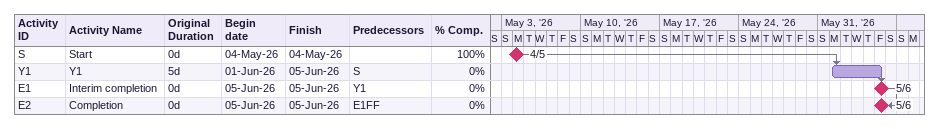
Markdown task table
| ID | Task | Original duration | Start | Finish | Predecessors | % complete |
|---|---|---|---|---|---|---|
| S | Start | 0d | 2026-05-04 | 2026-05-04 |  | 100 |
| Y1 | Y1 | 5d | 2026-06-01 | 2026-06-05 | S | 0 |
| E1 | Interim completion | 0d | 2026-06-05 | 2026-06-05 | Y1 | 0 |
| E2 | Completion | 0d | 2026-06-05 | 2026-06-05 | E1FF | 0 |
